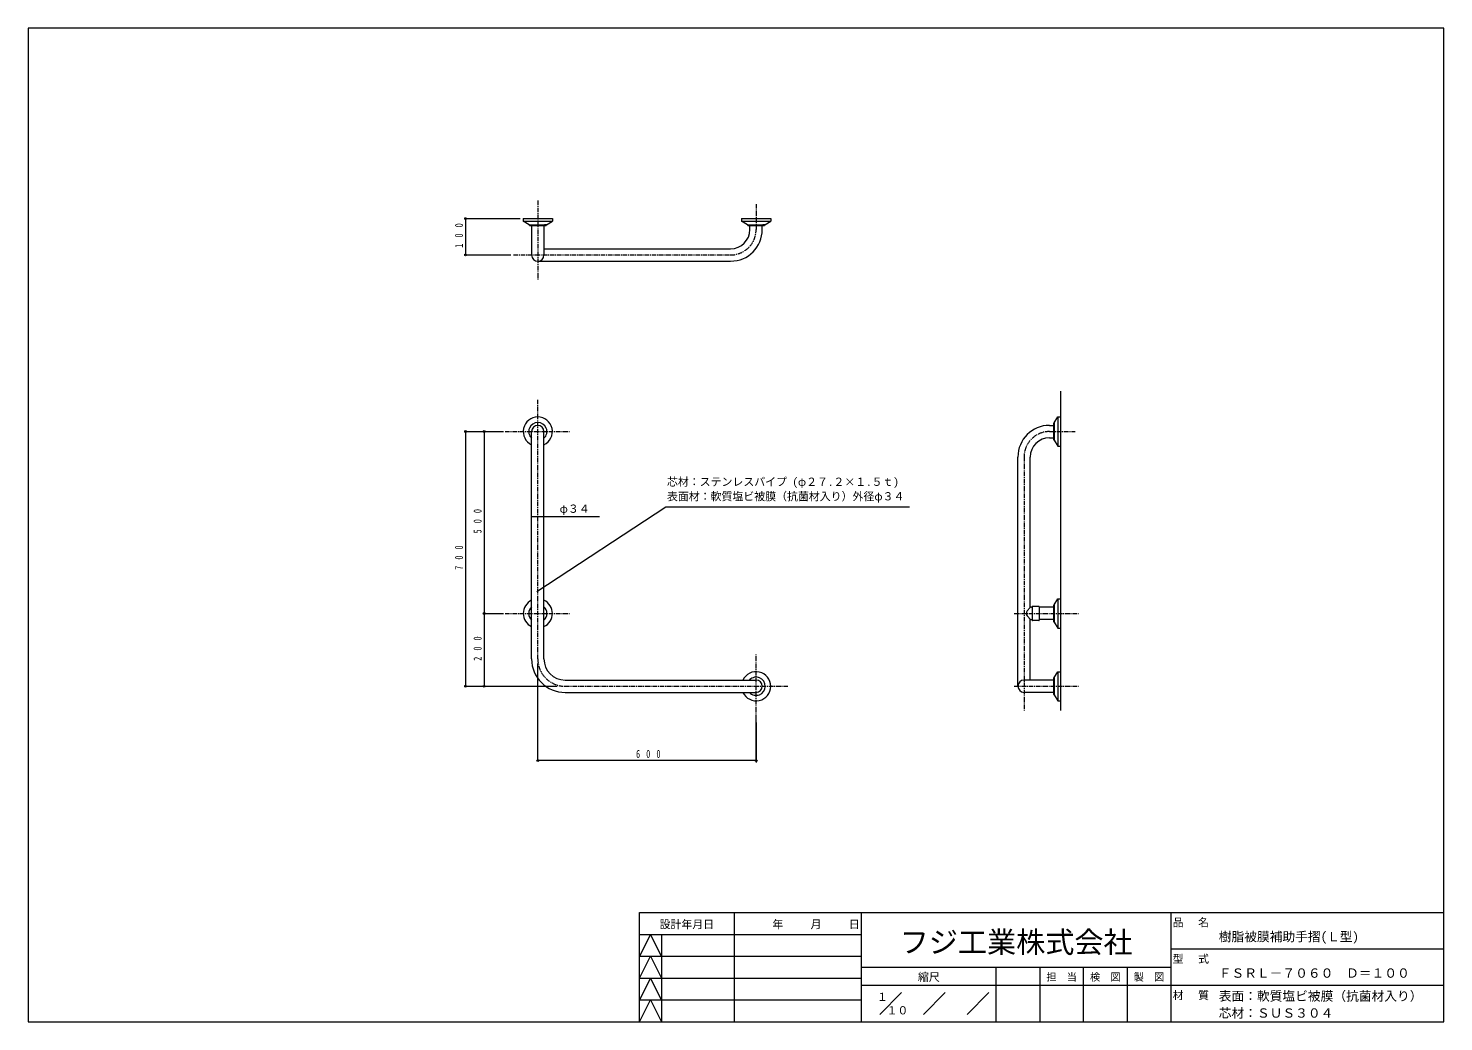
# Model space of a CAD drawing. Units: millimetres at full size, sheet at 1:10. Extents: x -2215 to 1675, y -1500 to 1230.
import ezdxf
from ezdxf.enums import TextEntityAlignment as Align

# ---------------------------------------------------------------- set-up
doc = ezdxf.new("R2010")
doc.units = ezdxf.units.MM
doc.header["$LTSCALE"] = 10
doc.header["$PDMODE"] = 32
doc.header["$PDSIZE"] = 5
doc.linetypes.add('USER11', pattern=[0.375, 0.25, -0.125])
doc.linetypes.add('USER4', pattern=[2, 1.25, -0.25, 0.25, -0.25])
doc.layers.add('0-0_0', color=7, linetype='Continuous', lineweight=9)
doc.layers.add('0-1_LEVEL001', color=7, linetype='Continuous', lineweight=18)
doc.styles.add('ＭＳ ゴシック', font='')
doc.styles.get('ＭＳ ゴシック').set_extended_font_data('MS Gothic')

# ---------------------------------------------------------------- blocks, each defined once
blk = doc.blocks.new('A3')
at = {"layer": '0-1_LEVEL001'}
for p, q in [((183.5, 31.4), (183.5, 1.4)), ((218.5, 1.4), (218.5, 31.4)), ((303.5, 31.4), (303.5, 1.4)), ((157.5, 25.4), (218.5, 25.4)), ((163.5, 25.4), (163.5, 1.4)), ((303.5, 21.4), (378.5, 21.4)), ((157.5, 19.4), (218.5, 19.4)), ((218.5, 16.4), (303.5, 16.4)), ((255.5, 1.4), (255.5, 16.4)), ((267.5, 16.4), (267.5, 1.4)), ((279.5, 1.4), (279.5, 16.4)), ((291.5, 16.4), (291.5, 1.4)), ((157.5, 13.4), (218.5, 13.4)), ((218.5, 11.4), (303.5, 11.4)), ((223.5, 3.4), (229.5, 9.4)), ((235.5, 3.4), (241.5, 9.4)), ((247.5, 3.4), (253.5, 9.4)), ((303.5, 11.4), (378.5, 11.4)), ((157.5, 7.4), (218.5, 7.4))]:
    blk.add_line(p, q, dxfattribs=at)
blk.add_lwpolyline([(-10.5, 1.4), (378.5, 1.4), (378.5, 274.4), (-10.5, 274.4)], close=True, dxfattribs=at)
for points in [[(157.5, 1.4), (157.5, 31.4), (378.5, 31.4)], [(163.5, 19.4), (160.5, 25.4), (157.5, 19.4)], [(157.5, 13.4), (160.5, 19.4), (163.5, 13.4)], [(163.5, 7.4), (160.5, 13.4), (157.5, 7.4)], [(157.5, 1.4), (160.5, 7.4), (163.5, 1.4)]]:
    blk.add_lwpolyline(points, dxfattribs=at)
at = {"layer": '0-1_LEVEL001', "style": 'ＭＳ ゴシック'}
for s, height, p in [('設計年月日', 2.199, (163, 26.4)), ('年', 2.2, (194, 26.4)), ('月', 2.2, (204.5, 26.4)), ('日', 2.2, (215, 26.4)), ('品', 2.2, (304, 26.9)), ('名', 2.2, (311, 26.9)), ('型', 2.2, (304, 16.9)), ('式', 2.2, (311, 16.9)), ('縮尺', 2.199, (234, 11.9)), ('材', 2.2, (304, 6.9)), ('質', 2.2, (311, 6.9))]:
    blk.add_text(s, height=height, dxfattribs=at).set_placement(p, align=Align.BOTTOM_LEFT)
blk = doc.blocks.new('GMM001')
at = {"layer": '0-1_LEVEL001', "style": 'ＭＳ ゴシック'}
for s, p in [('担\u3000当', (279.8, 10.633)), ('検\u3000図', (291.8, 10.633)), ('製\u3000図', (303.8, 10.633))]:
    blk.add_text(s, height=2.053, dxfattribs=at).set_placement(p, align=Align.BOTTOM_LEFT)

msp = doc.modelspace()

# ---------------------------------------------------------------- linework, layer by layer
at = {"layer": '0-0_0', "linetype": 'USER4'}
for p, q in [((-814.36, 757.19), (-814.36, 540.19)), ((-214.36, 747.19), (-214.36, 677.19)), ((-881.36, 607.19), (-284.36, 607.19)), ((-814.36, -503.04), (-814.36, 211.96)), ((-904.36, 121.96), (-724.36, 121.96)), ((592.07, 121.96), (662.07, 121.96)), ((522.07, 51.96), (522.07, -645.04)), ((-904.36, -378.04), (-724.36, -378.04)), ((494.88, -378.04), (672.07, -378.04)), ((-214.36, -668.04), (-214.36, -488.04)), ((-739.36, -578.04), (-124.36, -578.04)), ((494.88, -578.04), (672.07, -578.04))]:
    msp.add_line(p, q, dxfattribs=at)
at = {"layer": '0-0_0'}
for p, q in [((-1012.74, 707.19), (-1012.74, 607.19)), ((-1012.74, 707.19), (-862.53, 707.19)), ((-854.36, 707.19), (-774.36, 707.19)), ((-254.36, 707.19), (-174.36, 707.19)), ((-854.36, 700.19), (-774.36, 700.19)), ((-838.11, 689.69), (-833.11, 689.69)), ((-837.36, 689.69), (-791.36, 689.69)), ((-837.36, 688.19), (-837.36, 689.69)), ((-837.36, 688.19), (-791.36, 688.19)), ((-831.36, 688.19), (-831.36, 607.19)), ((-797.36, 688.19), (-797.36, 607.19)), ((-790.61, 689.69), (-795.61, 689.69)), ((-791.36, 688.19), (-791.36, 689.69)), ((-791.36, 688.19), (-791.36, 689.69)), ((-254.36, 700.19), (-174.36, 700.19)), ((-238.11, 689.69), (-233.11, 689.69)), ((-237.36, 688.19), (-237.36, 689.69)), ((-237.36, 689.69), (-191.36, 689.69)), ((-237.36, 688.19), (-191.36, 688.19)), ((-231.36, 677.19), (-231.36, 688.19)), ((-197.36, 677.19), (-197.36, 688.19)), ((-190.61, 689.69), (-195.61, 689.69)), ((-191.36, 688.19), (-191.36, 689.69)), ((-191.36, 688.19), (-191.36, 689.69)), ((-797.36, 624.19), (-284.36, 624.19)), ((-1012.74, 607.19), (-888.72, 607.19)), ((-814.36, 590.19), (-284.36, 590.19)), ((622.07, 233.14), (622.07, -645.04)), ((615.07, 161.96), (615.07, 81.96)), ((622.07, 158.46), (622.07, 85.46)), ((-1012.74, 121.96), (-961.6, 121.96)), ((-1012.74, 121.96), (-1012.74, -578.04)), ((-961.6, 121.96), (-908.45, 121.96)), ((-961.6, 121.96), (-961.6, -378.04)), ((-831.36, -503.04), (-831.36, 121.96)), ((-797.36, -503.04), (-797.36, 121.96)), ((592.07, 138.96), (603.07, 138.96)), ((603.07, 144.96), (603.07, 98.96)), ((603.07, 144.96), (604.57, 144.96)), ((604.57, 145.71), (604.57, 140.71)), ((604.57, 144.96), (604.57, 98.96)), ((592.07, 104.96), (603.07, 104.96)), ((603.07, 98.96), (604.57, 98.96)), ((603.07, 98.96), (604.57, 98.96)), ((604.57, 98.21), (604.57, 103.21)), ((505.07, -578.04), (505.07, 51.96)), ((-831.36, -111.5), (-645.11, -111.5)), ((77.53, -84.56), (207.18, -84.56)), ((615.07, -338.04), (615.07, -418.04)), ((622.07, -341.54), (622.07, -414.54)), ((-961.6, -378.04), (-908.45, -378.04)), ((-961.6, -378.04), (-961.6, -578.04)), ((539.07, -361.24), (530.91, -370.97)), ((539.37, -394.83), (530.91, -384.75)), ((539.37, -361), (539.37, -361.04)), ((542.57, -360.89), (539.83, -360.89)), ((543.87, -359.54), (543.87, -396.54)), ((543.87, -359.54), (543.87, -359.59)), ((562.87, -358.54), (544.87, -358.54)), ((563.87, -359.54), (563.87, -396.54)), ((603.07, -361.04), (563.87, -361.04)), ((603.07, -355.04), (604.57, -355.04)), ((603.07, -355.04), (603.07, -401.04)), ((604.57, -354.29), (604.57, -359.29)), ((604.57, -355.04), (604.57, -401.04)), ((539.07, -561.04), (539.07, -395.04)), ((539.61, -395.04), (539.07, -395.04)), ((542.57, -395.19), (540.13, -395.19)), ((543.87, -396.54), (543.87, -396.49)), ((562.87, -397.54), (544.87, -397.54)), ((603.07, -395.04), (563.87, -395.04)), ((603.07, -401.04), (604.57, -401.04)), ((603.07, -401.04), (604.57, -401.04)), ((604.57, -401.79), (604.57, -396.79)), ((-814.36, -782.31), (-814.36, -515.82)), ((615.07, -538.04), (615.07, -618.04)), ((622.07, -541.54), (622.07, -614.54)), ((-1012.74, -578.04), (-961.6, -578.04)), ((-961.6, -578.04), (-761.49, -578.04)), ((-739.36, -561.04), (-214.36, -561.04)), ((603.07, -561.04), (522.07, -561.04)), ((603.07, -555.04), (603.07, -601.04)), ((603.07, -555.04), (604.57, -555.04)), ((604.57, -554.29), (604.57, -559.29)), ((604.57, -555.04), (604.57, -601.04)), ((-739.36, -595.04), (-214.36, -595.04)), ((603.07, -595.04), (522.07, -595.04)), ((603.07, -601.04), (604.57, -601.04)), ((603.07, -601.04), (604.57, -601.04)), ((604.57, -601.79), (604.57, -596.79)), ((-214.36, -782.31), (-214.36, -668.78)), ((-214.36, -678.04), (-214.36, -788.04)), ((-214.36, -782.31), (-814.36, -782.31))]:
    msp.add_line(p, q, dxfattribs=at)
at = {"layer": '0-0_0', "linetype": 'USER11'}
for p, q in [((-837.36, 688.19), (-837.36, 689.69)), ((-791.36, 688.19), (-791.36, 689.69)), ((-791.36, 688.19), (-791.36, 689.69)), ((-237.36, 688.19), (-237.36, 689.69)), ((-191.36, 688.19), (-191.36, 689.69)), ((-191.36, 688.19), (-191.36, 689.69)), ((603.07, 144.96), (604.57, 144.96)), ((603.07, 98.96), (604.57, 98.96)), ((603.07, 98.96), (604.57, 98.96)), ((603.07, -355.04), (604.57, -355.04)), ((603.07, -401.04), (604.57, -401.04)), ((603.07, -401.04), (604.57, -401.04)), ((603.07, -555.04), (604.57, -555.04)), ((603.07, -601.04), (604.57, -601.04)), ((603.07, -601.04), (604.57, -601.04))]:
    msp.add_line(p, q, dxfattribs=at)
at = {"layer": '0-0_0'}
for points in [[(539.37, -361.04), (539.07, -361.04), (539.07, 51.96)], [(-816.78, -317.88), (-462.47, -84.56), (77.53, -84.56)]]:
    msp.add_lwpolyline(points, dxfattribs=at)
at = {"layer": '0-0_0', "linetype": 'USER4'}
for centre, radius, start, end in [((-284.36, 677.19), 70, 270, 0), ((592.07, 51.96), 70, 90, 180), ((-739.36, -503.04), 75, 180, 270)]:
    msp.add_arc(centre, radius, start, end, dxfattribs=at)
at = {"layer": '0-0_0'}
for centre, radius, start, end in [((-284.36, 677.19), 53, 270, 0), ((-284.36, 677.19), 87, 270, 0), ((-814.36, 607.19), 17, 180, 0), ((-814.36, 121.96), 40, 295.15066, 244.84934), ((-814.36, 121.96), 25, 312.84364, 227.15636), ((-814.36, 121.96), 17, 0, 180), ((592.07, 51.96), 87, 90, 180), ((592.07, 51.96), 53, 90, 180), ((-814.36, -378.04), 40, 115.15066, 244.84934), ((-814.36, -378.04), 40, 295.15066, 64.84934), ((-814.36, -378.04), 25, 132.84364, 227.15636), ((-814.36, -378.04), 25, 312.84364, 47.15636), ((539.88, -377.86), 11.31, 142.5, 217.5), ((539.83, -361.89), 1, 90, 140), ((542.57, -359.59), 1.3, 270, 0), ((544.87, -359.54), 1, 90, 180), ((562.87, -359.54), 1, 0, 90), ((540.13, -394.19), 1, 220, 270), ((542.57, -396.49), 1.3, 0, 90), ((544.87, -396.54), 1, 180, 270), ((562.87, -396.54), 1, 270, 0), ((-739.36, -503.04), 92, 180, 270), ((-739.36, -503.04), 58, 180, 270), ((-214.36, -578.04), 40, 205.15066, 154.84934), ((-214.36, -578.04), 25, 222.84364, 135.26581), ((-214.36, -578.04), 17, 270, 90), ((522.07, -578.04), 17, 90, 270)]:
    msp.add_arc(centre, radius, start, end, dxfattribs=at)
for p in [(-1012.74, 707.19), (-1012.74, 607.19), (-1012.74, 121.96), (-961.6, 121.96), (-961.6, -378.04), (-1012.74, -578.04), (-961.6, -578.04), (-814.36, -782.31), (-214.36, -782.31)]:
    msp.add_point(p, dxfattribs=at)
at = {"layer": '0-1_LEVEL001', "lineweight": 9}
for p, q in [((-854.36, 707.19), (-854.36, 700.19)), ((-774.36, 707.19), (-774.36, 700.19)), ((-254.36, 707.19), (-254.36, 700.19)), ((-174.36, 707.19), (-174.36, 700.19)), ((-838.11, 689.69), (-854.36, 700.19)), ((-790.61, 689.69), (-774.36, 700.19)), ((-238.11, 689.69), (-254.36, 700.19)), ((-190.61, 689.69), (-174.36, 700.19)), ((604.57, 145.71), (615.07, 161.96)), ((615.07, 161.96), (622.07, 161.96)), ((604.57, 98.21), (615.07, 81.96)), ((615.07, 81.96), (622.07, 81.96)), ((604.57, -354.29), (615.07, -338.04)), ((615.07, -338.04), (622.07, -338.04)), ((604.57, -401.79), (615.07, -418.04)), ((615.07, -418.04), (622.07, -418.04)), ((604.57, -554.29), (615.07, -538.04)), ((615.07, -538.04), (622.07, -538.04)), ((604.57, -601.79), (615.07, -618.04)), ((615.07, -618.04), (622.07, -618.04))]:
    msp.add_line(p, q, dxfattribs=at)

# ---------------------------------------------------------------- block references
at = {"layer": '0-0_0', "xscale": 10, "yscale": 10}
for name, p in [('A3', (-2109.66, -1513.89)), ('GMM001', (-2214.66, -1499.89))]:
    msp.add_blockref(name, p, dxfattribs=at)

# ---------------------------------------------------------------- texts
at = {"layer": '0-0_0', "style": 'ＭＳ ゴシック'}
for s, p in [('芯材：ステンレスパイプ (φ２７.２×１.５ｔ)', (-459.42, -33.88)), ('表面材：軟質塩ビ被膜（抗菌材入り）外径φ３４', (-459.42, -73.88)), ('φ３４', (-754.4, -107.93))]:
    msp.add_text(s, height=21.99, dxfattribs=at).set_placement(p, align=Align.BOTTOM_LEFT)
at = {"layer": '0-0_0', "char_height": 21.99, "attachment_point": 7, "rotation": 90, "style": 'ＭＳ ゴシック'}
for s, insert in [('\\T2.5;\\W0.65;100', (-1019.74, 627.19)), ('\\T2.5;\\W0.65;500', (-968.6, -158.04)), ('\\T2.5;\\W0.65;700', (-1019.74, -258.04)), ('\\T2.5;\\W0.65;200', (-968.6, -508.04))]:
    msp.add_mtext(s, dxfattribs=dict(at, insert=insert))
at = {"layer": '0-0_0', "insert": (-544.36, -775.31), "char_height": 21.99, "attachment_point": 7, "style": 'ＭＳ ゴシック'}
msp.add_mtext('\\T2.5;\\W0.65;600', dxfattribs=at)
at = {"layer": '0-1_LEVEL001', "style": 'ＭＳ ゴシック'}
for s, height, p in [('フジ工業株式会社', 58.65, (180.34, -1328.22)), ('樹脂被膜補助手摺(Ｌ型)', 25.66, (1057.16, -1286.6)), ('ＦＳＲＬ－７０６０\u3000Ｄ＝１００', 25.66, (1057.12, -1386.78)), ('１', 21.99, (117.44, -1449.65)), ('表面：軟質塩ビ被膜（抗菌材入り）', 25.66, (1057.06, -1449.89)), ('１０', 21.99, (143.97, -1486.49)), ('芯材：ＳＵＳ３０４', 25.66, (1057.06, -1496.56))]:
    msp.add_text(s, height=height, dxfattribs=at).set_placement(p, align=Align.BOTTOM_LEFT)

doc.saveas('drawing.dxf')
